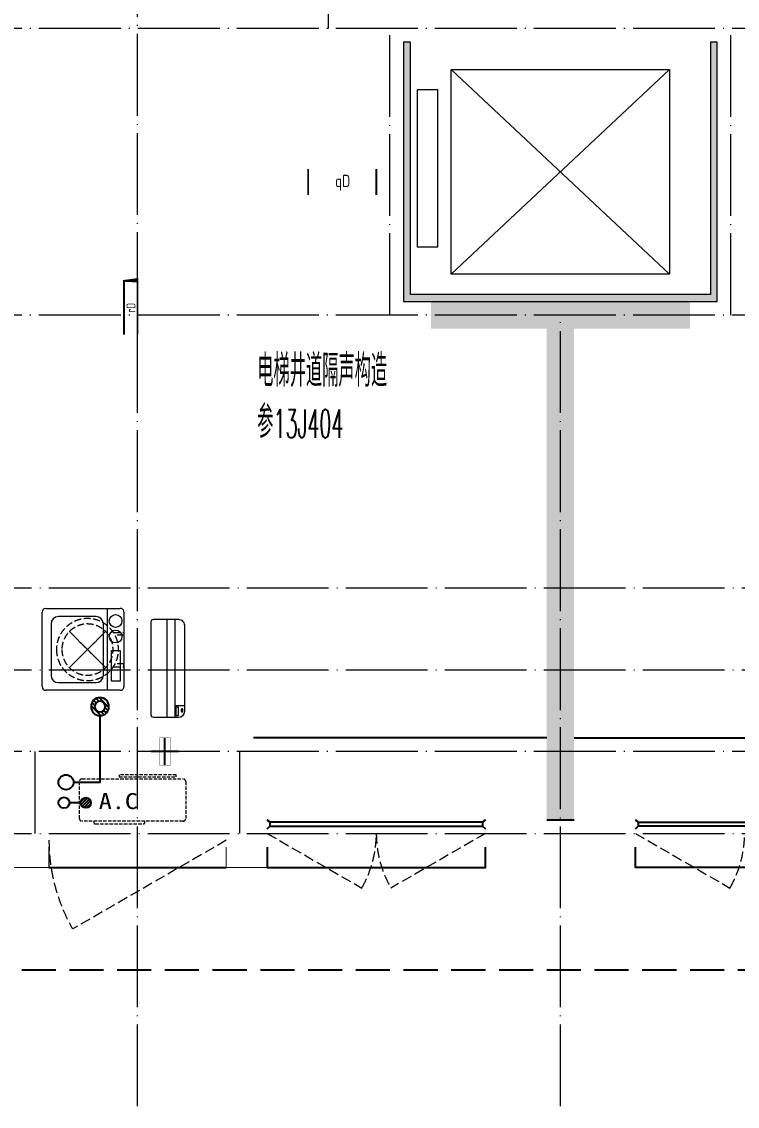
# Model space of a CAD drawing. Extents: x 27938 to 983267, y -209821 to 1628073.
# Drawn here: x 715067 to 720313, y 671657 to 679607 of the extents above; entities that cross this region are included whole.
import ezdxf

# ---------------------------------------------------------------- set-up
doc = ezdxf.new("R2010")
doc.units = 0
doc.header["$LTSCALE"] = 1000
doc.header["$MEASUREMENT"] = 0
for name, pattern in [('$1$DASH', [0.35, 0.25, -0.1]), ('DASH', [0.35, 0.25, -0.1]), ('DOTE', [2.4200000000000004, 2, -0.2, 0.02, -0.2])]:
    doc.linetypes.add(name, pattern=pattern)
for name, color, linetype in [('$RECOVER_210609100354-0', 7, 'Continuous'), ('$RECOVER_210609100354-25', 7, 'Continuous'), ('3-栏杆1', 135, 'Continuous'), ('3.5方案汇报，与郭总、侯月琴确定户型_t8$0$2020.03.04 -1安徽标准化洋房户型(UA）_t8_t8$0$看线', 154, 'Continuous'), ('EQUIP_地漏', 7, 'Continuous'), ('PUB_TEXT', 4, 'Continuous'), ('VPIPE-凝结', 150, 'Continuous'), ('VPIPE-废水', 31, 'Continuous'), ('保温', 6, 'Continuous'), ('卫生间', 6, 'Continuous'), ('机电标识类', 1, 'Continuous'), ('看线', 251, 'Continuous')]:
    doc.layers.add(name, color=color, linetype=linetype)
for name, color, linetype, lineweight in [('3.5方案汇报，与郭总、侯月琴确定户型_t8$0$STAIR', 2, 'Continuous', 18), ('DOTE', 19, 'DOTE', 9), ('EQUIP-消防', 3, 'Continuous', 20), ('LVTRY', 1, 'Continuous', 13), ('WINDOW', 144, 'Continuous', 15), ('填充', 251, 'Continuous', 5), ('平面-空调室内机', 176, 'Continuous', 9), ('平面-空调预留孔', 173, 'Continuous', 15), ('空调', 76, 'Continuous', 13)]:
    doc.layers.add(name, color=color, linetype=linetype, lineweight=lineweight)
doc.styles.add('_TCH_DIM', font='SIMPLEX.shx', dxfattribs={"width": 0.7, "bigfont": 'GBCBIG.shx'})
doc.styles.add('房间名称', font='TSSDENG', dxfattribs={"width": 0.8, "bigfont": 'HZTXT'})
doc.styles.add('黑体', font='')
doc.styles.get('黑体').set_extended_font_data('SimHei')
pattern_1 = [(90, (0, 0), (-16.49778, 1.010197673501861e-15), [9.525, -19.05]), (210, (0, 0), (8.248889999999996, -14.28749658604684), [9.525, -19.05]), (150, (5.83238038093927e-16, 9.525), (-8.248890000000003, -14.28749658604684), [9.525, -19.05])]

# ---------------------------------------------------------------- blocks, each defined once
blk = doc.blocks.new('RECTANG')
for p, q in [((1.00000000000004, 1.00000000000004), (0, 1.00000000000004)), ((0, 1.00000000000004), (0, 0)), ((1.00000000000004, 0), (1.00000000000004, 1.00000000000004)), ((0, 0), (1.00000000000004, 0))]:
    blk.add_line(p, q)
blk = doc.blocks.new('洗衣机')
at = {"layer": 'LVTRY'}
for p, q in [((3790993.746954995, 243444.5237557961), (3790993.746954995, 242899.1124234381)), ((3791567.361739737, 243472.1311109139), (3791020.978428917, 243472.1311109139)), ((3791116.547650196, 243472.1311109139), (3791116.547650196, 242871.5050683203)), ((3791594.59321366, 242899.1124234381), (3791594.59321366, 243444.5237557961)), ((3791145.054954439, 242982.4807401235), (3791145.054954439, 243358.0271784722)), ((3791198.977629842, 243412.6941587822), (3791474.884451542, 243412.6941587822)), ((3791528.807126945, 243358.0271784722), (3791528.807126945, 242982.4807401235)), ((3791474.884451542, 242927.8137598135), (3791198.977629842, 242927.8137598135)), ((3791020.978428917, 242871.5050683203), (3791567.361739737, 242871.5050683203))]:
    blk.add_line(p, q, dxfattribs=at)
at = {"layer": 'LVTRY', "extrusion": (0, 0, -1)}
for centre, major_axis, ratio, start_param, end_param in [((3791020.978428917, 243444.5237557961), (-1.908531711022078e-08, 27.60735511779785), 0.9863847444471043, -1.570796326112996, 7.008549296472211e-10), ((3791567.361739737, 243444.5237557961), (-5.264563262736361e-09, 27.60735511779785), 0.9863847444471043, 1.933262439024475e-10, 1.570796326982994), ((3791055.147302595, 243379.8474220779), (-1.532403957494624e-08, 46.92390957762836), 0.9863847444493448, 3.141592653920872, 9.424777961100459), ((3791198.977629842, 243358.0271784722), (4.764609934498854e-09, 54.66698031005217), 0.9863847444472746, 4.712388980298719, 6.283185307091227), ((3791474.884451542, 243358.0271784722), (-4.76474120185596e-09, 54.66698031005217), 0.9863847444472746, 8.836242848531128e-11, 1.57079632688087), ((3791055.147302595, 243265.6659087724), (-1.532403957494624e-08, 46.92390957762836), 0.9863847444493448, 3.141592653920872, 9.424777961100459), ((3791198.977629842, 242982.4807401235), (-6.265914279833452e-09, 54.66698031005218), 0.9863847444472746, 3.141592653705994, 4.712388980497749), ((3791474.884451542, 242982.4807401235), (6.265651745155644e-09, 54.66698031005217), 0.986384744447275, 1.570796326681842, 3.141592653473596), ((3791020.978428917, 242899.1124234381), (1.908525212675288e-08, 27.60735511779785), 0.9863847444471043, 3.14159265288894, 4.712388979702792), ((3791567.361739737, 242899.1124234381), (5.264433297526799e-09, 27.60735511779784), 0.9863847444471044, 1.570796326606803, 3.141592653396471)]:
    blk.add_ellipse(centre, major_axis=major_axis, ratio=ratio, start_param=start_param, end_param=end_param, dxfattribs=at)
at = {"layer": 'LVTRY', "xscale": 63.25620569481588, "yscale": 224.5369532744355, "zscale": 64.12934308941763, "rotation": 180}
blk.add_blockref('RECTANG', (3791085.200501846, 243162.4333077016), dxfattribs=at)
blk = doc.blocks.new('dnfhfn')
at = {"linetype": '$1$DASH', "ltscale": 0.2}
for p, q in [((101.8984962723892, 495.000031470118, -2.359636360997379e-09), (121.8984962723892, 495.000031470118, -2.359636360997379e-09)), ((101.8984962723892, 417.1853479389541, -2.359636360997379e-09), (101.8984962723892, 495.000031470118, -2.359636360997379e-09)), ((121.8984962723892, 495.000031470118, -2.359636360997379e-09), (121.8984962723892, 429.0058331504954, -2.359636360997379e-09)), ((353.1017998967993, 495.000031470118, -2.359636360997379e-09), (333.1017998967993, 495.000031470118, -2.359636360997379e-09)), ((333.1017998967993, 495.000031470118, -2.359636360997379e-09), (333.1017998967993, 429.0058331504954, -2.359636360997379e-09)), ((353.1017998967993, 417.1853479389541, -2.359636360997379e-09), (353.1017998967993, 495.000031470118, -2.359636360997379e-09))]:
    blk.add_line(p, q, dxfattribs=at)
at = {"linetype": '$1$DASH', "ltscale": 0.2, "elevation": -2.359636360997379e-09}
for points in [[(94.91774319857359, 360.0825529289432), (94.91774319857359, 360.0825529289432), (360.0827860850841, 94.91750992601737), (360.0827860850841, 94.91750992601737)], [(360.0827861726284, 360.0825529010035), (94.91774310916662, 94.91750995395705), (94.91774310916662, 94.91750995395705), (360.0827861726284, 360.0825529010035)]]:
    blk.add_lwpolyline(points, close=True, dxfattribs=at)
at = {"linetype": '$1$DASH', "ltscale": 0.2}
for radius in [227.5000000426377, 187.5000000426377]:
    blk.add_circle((227.5002646408975, 227.5000314274803, -2.359636360997379e-09), radius, dxfattribs=at)
blk = doc.blocks.new('ASDFSD')
at = {"layer": '3-栏杆1', "color": 5}
for p, q in [((681762.5879415963, 334937.5442401596), (681742.3193111992, 334955.3318184742)), ((681742.3193111992, 334955.3318184742), (681762.5879414161, 334937.5442403179)), ((681762.5879414161, 334937.5442403179), (681762.5879414133, 334908.2619604596)), ((683322.0506670028, 334937.4781505512), (681762.5879414163, 334937.5226424761)), ((683322.0506668226, 334937.5442278689), (683342.3192972196, 334955.3318061834)), ((683342.3192972196, 334955.3318061834), (683322.0506670028, 334937.5442280272)), ((683322.0506670028, 334937.5442280272), (683322.0506670056, 334908.2619481689)), ((681742.3193347491, 334888.4150854239), (681762.5879414133, 334908.2619604596)), ((681762.5879414135, 334908.2403724216), (683322.0506670056, 334908.1959003614)), ((683322.0506670056, 334908.2619481689), (683342.3192736697, 334888.4150731332)), ((683342.3192736697, 334888.4150731332), (683322.0506670056, 334908.2619481689))]:
    blk.add_line(p, q, dxfattribs=at)
blk = doc.blocks.new('$TwtSys$00000543')
for p, q in [((-93.61191613507253, -8.532828222891112), (8.532828222720127, 93.61191613524352)), ((-8.532828222720127, -93.61191613524352), (93.6119161354145, 8.532828222891112)), ((12.46562189858378, 55.00516585458899), (41.70321270589193, 84.24275666206813)), ((39.88082245889382, 39.88082245889382), (66.46803743171768, 66.46803743154669)), ((55.00516585475998, 12.46562189841279), (84.24275666206813, 41.70321270589193)), ((-84.24275666206813, -41.70321270589193), (-55.00516585475998, -12.46562189841279)), ((-66.46803743308556, -66.46803743308556), (-39.88082245889382, -39.88082245889382)), ((-41.70321270589193, -84.24275666206813), (-12.46562189824181, -55.00516585458899))]:
    blk.add_line(p, q)
for radius in [94, 56.4]:
    blk.add_circle((0, 0), radius)
blk = doc.blocks.new('dongkong')
blk.add_wipeout([(-603756.0415179721, 210770.96306340612), (-603756.0415180603, 210570.80961624245), (-603836.0415181214, 210570.80961593534), (-603836.0415181519, 210770.96306307407)])
at = {"layer": '机电标识类', "color": 250, "linetype": 'DASH', "ltscale": 400}
for p, q in [((-603796.0415180789, 210770.9630630909), (-603796.0415180789, 210570.8096162414)), ((-603896.0415180789, 210670.6929921169), (-603696.0415180789, 210670.6929921169))]:
    blk.add_line(p, q, dxfattribs=at)
at = {"layer": '空调', "color": 6, "linetype": 'DASH', "const_width": 2}
blk.add_lwpolyline([(-603756.0415180789, 210770.9630630909), (-603756.0415180789, 210570.8096162414), (-603836.0415180789, 210570.8096162414), (-603836.0415180789, 210770.9630630909)], close=True, dxfattribs=at)
blk = doc.blocks.new('A$C001338C2')
for p, q in [((844.9999883423079, 303.6000072514144), (54.99998834231155, 303.6000543390692)), ((109.0525457565491, 214.7673082745569), (109.0525510513944, 303.6000511174025)), ((-1.49359439092e-05, 248.6000576173246), (-2.84423585981e-05, 22.0000576172315)), ((899.9999715576414, 22.00000397306576), (899.9999850640525, 248.6000039731589)), ((21.99997024633922, 5.63059293199e-05), (877.9999702463392, 5.2843679441e-06))]:
    blk.add_line(p, q)
at = {"lineweight": 5}
for p, q in [((899.9999830474662, 214.7672611304297), (-1.69525337697e-05, 214.7673147745954)), ((899.9999787804518, 143.1781611304468), (-2.12195482163e-05, 143.1782147746126))]:
    blk.add_line(p, q, dxfattribs=at)
for points in [[(89.24090579471158, 226.3562818807586), (22.19125331861505, 226.3562858772129, -0.414213562372504), (16.6912536464406, 231.8562862050385), (16.69125431894281, 243.1390318179401, -0.414213562373095), (22.19125464676836, 248.6390314901146), (89.24090712286488, 248.6390274936603, -0.414213562373095), (94.74090679503934, 243.1390271658347), (94.74090612253713, 231.8562815529331, -0.414213562373095)], [(73.08482630450817, 275.0144977724194), (56.77886350143308, 275.0144987443309, -0.414213562373095), (51.27886382925863, 280.5144990721565), (51.27886400034913, 283.3844664433818, -0.414213562373095), (56.77886432817468, 288.8844661155563), (73.08482713124977, 288.8844651436448, -0.4142135623732024), (78.58482680342422, 283.3844648158192), (78.58482663233372, 280.5144974445939, -0.414213562373095)]]:
    blk.add_lwpolyline(points, format="xyb", close=True)
for centre, radius, start, end in [((54.99998506405609, 248.6000543390692), 55.0000000000001, 89.99999658490542, 179.9999965849054), ((844.9999850640525, 248.6000072514144), 55.0000000000001, 359.9999965849054, 89.99999658490542), ((21.9999715576414, 22.00005630592932), 22.00000000000004, 179.9999965849054, 269.9999965849054), ((877.9999715576414, 22.00000528436794), 22.00000000000004, 269.9999965849054, 359.9999965849054)]:
    blk.add_arc(centre, radius, start, end)
blk = doc.blocks.new('$TwtSys$00000141')
at = {"color": 1}
for p, q in [((-47.09803151780761, 3.836055847277748), (-5.041545145413693, 45.89254221967349)), ((-47.09803151780761, 3.836055847277748), (-5.041545145413693, 45.89254221967349)), ((-43.60958444554853, -17.52724007043071), (17.52724007042889, 43.60958444554853)), ((-43.60958444554853, -17.52724007043071), (17.52724007042889, 43.60958444554853)), ((-33.23401871576607, -33.23401871577153), (33.23401871576607, 33.23401871576425)), ((-33.23401871576607, -33.23401871576971), (33.23401871576607, 33.23401871576425)), ((-16.17805684451741, -43.53063328177632), (43.79137317708955, 16.43879673983065)), ((-16.17805684451741, -43.53063328177632), (43.79137317708955, 16.43879673983247)), ((5.715553844029273, -46.12975947626182), (46.12974035062325, -5.715572969671484)), ((5.715553844029273, -46.12975947626182), (46.12974035062325, -5.715572969671484))]:
    blk.add_line(p, q, dxfattribs=at)
blk.add_circle((0, -1.818989403545856e-12), 47, dxfattribs=at)
blk.add_circle((0, -1.818989403545856e-12), 47, dxfattribs=at)
blk = doc.blocks.new('gsergvr')
at = {"layer": '平面-空调预留孔', "linetype": 'DASH', "ltscale": 0.1}
for p, q in [((34075.40689820799, 17176.21177392045), (34075.40689820799, 17166.21177392045)), ((34448.2425664645, 17166.21177392045), (34448.2425664645, 17176.21177392045)), ((34085.40689820799, 17156.21177392045), (34438.2425664645, 17156.21177392045))]:
    blk.add_line(p, q, dxfattribs=at)
blk.add_lwpolyline([(34679.34183939642, 17515.32109233934), (34259.5236940319, 17515.32109233934), (34259.5236940319, 17500.20703668251), (34679.34183939642, 17500.20703668251)], close=True, dxfattribs=at)
blk.add_lwpolyline([(34728.55383313683, 17176.21177392068), (33988.55383313683, 17176.21177392045, -0.414213562373517), (33968.55383313683, 17196.21177392045), (33968.5538331373, 17466.21177392045, -0.414213562372746), (33988.5538331373, 17486.21177392045), (34728.55383313636, 17486.21177392045, -0.4142135623727947), (34748.55383313636, 17466.21177392045), (34748.55383313683, 17196.21177392091, -0.4142135623733224)], format="xyb", close=True, dxfattribs=at)
for centre, start, end in [((34085.40689820799, 17166.21177392045), 180, 270), ((34438.2425664645, 17166.21177392045), 270, 0)]:
    blk.add_arc(centre, 10, start, end, dxfattribs=at)
at = {"layer": '平面-空调预留孔', "color": 251, "linetype": 'DASH', "ltscale": 0.1, "true_color": 0x636466, "style": '黑体', "width": 1.2}
blk.add_text('A.C', height=117.045, dxfattribs=at).set_placement((34110.94965887904, 17264.83656359856))
blk = doc.blocks.new('rtyryrtyeeretee')
at = {"layer": '平面-空调预留孔'}
blk.add_blockref('gsergvr', (635673.4605407391, 326705.7952499206), dxfattribs=at)
blk = doc.blocks.new('VDVDVDCZSCCS')
at = {"layer": '保温', "linetype": 'Continuous', "ltscale": 10}
h = blk.add_hatch(dxfattribs=at)
h.set_pattern_fill('HEX', color=251, scale=10, angle=90, style=0)
h.set_pattern_definition(pattern_1)
h.paths.add_polyline_path([(549466.5778929805, 368523.7248067016), (549466.5778515742, 368723.7248036918), (547566.5772535016, 368723.7248037361), (547566.577294908, 368523.7248067458)])
h = blk.add_hatch(dxfattribs=at)
h.set_pattern_fill('HEX', color=251, scale=10, angle=90, style=0)
h.set_pattern_definition(pattern_1)
h.paths.add_polyline_path([(548416.6765335839, 364923.7247940315), (548616.6765172745, 364923.7247940188), (548616.6764863663, 368523.7247068925), (548416.6765026756, 368523.7249035374)])
at = {"layer": '保温', "color": 251, "linetype": 'Continuous', "ltscale": 10}
blk.add_line((548416.5786843646, 364923.7247940315), (548616.5786843668, 364923.7247940188), dxfattribs=at)
blk = doc.blocks.new('HFTHFFGHFH')
at = {"layer": 'DOTE', "linetype": 'DOTE', "ltscale": 0.3}
for p, q in [((569816.5798455206, 594448.8100090846), (569816.5798455204, 612948.8100463543)), ((571216.5798455207, 602348.8103599143), (571216.5798455208, 604248.8100090837)), ((587116.5787011748, 602348.8103599143), (534316.57870118, 602348.8103599143)), ((571666.5798455206, 600248.8103599143), (571666.5798455206, 602348.8103599143)), ((574166.5798455204, 600248.8103599143), (574166.5798455203, 602348.8103599143)), ((587116.5787011747, 600248.8103599143), (534316.57870118, 600248.8103599143)), ((572916.5798455206, 594448.8100090846), (572916.5798455204, 600248.8103599146)), ((534316.57870118, 598248.8100090846), (587116.5787011747, 598248.8100090497)), ((534316.57870118, 597648.8100090846), (587116.5787011746, 597648.8100090846)), ((587116.5787011746, 597048.8100090849), (534316.57870118, 597048.8100090846)), ((569066.5798455206, 596448.8100090846), (569066.5798455207, 597048.8100090846)), ((570566.5798455208, 596448.8100090846), (570566.5798455207, 597048.8100090846)), ((534316.5787011874, 596448.8106185137), (587116.5787011746, 596448.8106184986))]:
    blk.add_line(p, q, dxfattribs=at)
blk = doc.blocks.new('BFBTCSD')
at = {"layer": '卫生间', "color": 159, "linetype": 'DASH', "true_color": 0x22346e}
blk.add_lwpolyline([(706816.5764145522, 673857.1717473625), (705216.5636133447, 673857.171747351), (705216.5636133533, 672657.1717476447), (684016.5915057282, 672657.1717470805), (684016.5915057282, 673857.1717473298), (681416.5793612655, 673857.1717472282), (681416.5793609418, 683557.1717473555), (683216.5792870072, 683557.1717473478), (683216.5799416204, 684557.1717415778), (689716.5812359976, 684557.1717831371), (689716.5788299534, 689157.1715729473), (691416.8350333732, 689157.171222894)], dxfattribs=at)
blk = doc.blocks.new('GDGRDGDRGDFD')
at = {"layer": 'EQUIP-消防', "const_width": 12.82051282052028}
blk.add_lwpolyline([(136866.5605577994, 335507.811971089), (136366.5605577994, 335507.8119710906), (136366.5605577991, 335347.8119710904), (136866.5605577991, 335347.8119710888)], close=True, dxfattribs=at)
at = {"layer": 'PUB_TEXT', "color": 7, "true_color": 0xffffff, "style": '房间名称', "width": 0.8}
blk.add_text('qD', height=90, dxfattribs=at).set_placement((136565.0499633249, 335395.5346836653))
blk = doc.blocks.new('FSFSFSFSEG')
at = {"layer": 'EQUIP-消防', "const_width": 12.82051282052028}
blk.add_lwpolyline([(136866.5605577994, 335152.5449090759), (136466.5605577994, 335152.5449090774), (136466.5605577991, 335052.5449090772), (136866.5605577991, 335052.5449090757)], close=True, dxfattribs=at)
at = {"layer": 'PUB_TEXT', "color": 7, "true_color": 0xffffff, "style": '房间名称', "width": 0.8}
blk.add_text('rD', height=64.8, dxfattribs=at).set_placement((136633.7425204425, 335069.0046025831))
blk = doc.blocks.new('HGFHGGGDFGRD')
blk.add_blockref('GDGRDGDRGDFD', (580800.0192852234, 34165.91269551881))
at = {"rotation": 90}
blk.add_blockref('FSFSFSFSEG', (1050969.129460297, 232007.1645872724), dxfattribs=at)

msp = doc.modelspace()

# ---------------------------------------------------------------- hatches: boundary and pattern name
at = {"layer": '填充'}
h = msp.add_hatch(dxfattribs=at)
h.set_pattern_fill('隔热材料02', color=256, scale=100, style=0)
h.set_pattern_definition([(0, (-480191.8197163856, 68818.54056498222), (0, 50), []), (0, (-480191.8197163856, 68835.20706498227), (0, 50), []), (270, (-480148.0782163856, 68843.83831498225), (50, -9.184850993605149e-15), [5.01775, -44.98225]), (270, (-480185.5369663856, 68843.83831498225), (50, -9.184850993605149e-15), [5.01775, -44.98225]), (90, (-480160.0252163855, 68809.90931498224), (-50, 3.061616997868383e-15), [5.01775, -44.98225]), (90, (-480173.5902163857, 68809.90931498224), (-50, 3.061616997868383e-15), [5.01775, -44.98225]), (180, (-480141.7954663855, 68801.87381498225), (-6.123233995736766e-15, -50), [50.02425, 0.02425]), (135, (-480155.7527163855, 68804.38256498228), (2.775557561562891e-15, 49.99987405109137), [4.268000000000001, -66.44274999999999]), (116.56505, (-480108.7707163855, 68807.4005649822), (0.0001128305918363104, 49.99993342107836), [2.804999999999996, -108.9984999999999]), (116.56505, (-480158.7707163855, 68807.4005649822), (0.0001128305918363104, 49.99993342107836), [2.804999999999996, -108.9984999999999]), (153.43495, (-480100.7352163855, 68801.87381498225), (-0.0001128305918057793, 49.99993342107837), [5.609999999999999, -106.1935]), (153.43495, (-480150.7352163855, 68801.87381498225), (-0.0001128305918057793, 49.99993342107837), [5.609999999999999, -106.1935]), (63.43495000000001, (-480110.0252163855, 68814.92706498224), (-0.0001128305918307593, 49.99993342107837), [26.714, -85.0895]), (63.43495000000001, (-480160.0252163855, 68814.92706498224), (-0.0001128305918307593, 49.99993342107837), [26.714, -85.0895]), (116.56505, (-480098.0782163856, 68843.83831498225), (0.0001128305918363104, 49.99993342107836), [2.804999999999996, -108.9984999999999]), (116.56505, (-480148.0782163856, 68843.83831498225), (0.0001128305918363104, 49.99993342107836), [2.804999999999996, -108.9984999999999]), (135, (-480149.3327163856, 68846.34706498228), (2.775557561562891e-15, 49.99987405109137), [4.268000000000001, -66.44274999999999]), (153.43495, (-480102.3507163855, 68849.36506498221), (-0.0001128305918057793, 49.99993342107837), [5.609999999999999, -106.1935]), (153.43495, (-480152.3507163855, 68849.36506498221), (-0.0001128305918057793, 49.99993342107837), [5.609999999999999, -106.1935]), (45, (-480184.2824663855, 68846.34706498228), (0, 49.99987405109137), [4.268000000000001, -66.44274999999999]), (63.43495000000001, (-480135.5369663856, 68843.83831498225), (-0.0001128305918307593, 49.99993342107837), [2.805, -108.9985]), (63.43495000000001, (-480185.5369663856, 68843.83831498225), (-0.0001128305918307593, 49.99993342107837), [2.805, -108.9985]), (26.56505, (-480131.2647163856, 68849.36506498221), (0.0001128305918307593, 49.99993342107837), [5.609999999999999, -106.1935]), (26.56505, (-480181.2647163856, 68849.36506498221), (0.0001128305918307593, 49.99993342107837), [5.609999999999999, -106.1935]), (116.56505, (-480123.5902163857, 68814.92706498224), (0.0001128305918363104, 49.99993342107836), [26.71399999999997, -85.08949999999987]), (116.56505, (-480173.5902163857, 68814.92706498224), (0.0001128305918363104, 49.99993342107836), [26.71399999999997, -85.08949999999987]), (45, (-480177.8624663856, 68804.38256498228), (0, 49.99987405109137), [4.268000000000001, -66.44274999999999]), (63.43495000000001, (-480124.8444663857, 68807.4005649822), (-0.0001128305918307593, 49.99993342107837), [2.805, -108.9985]), (63.43495000000001, (-480174.8444663857, 68807.4005649822), (-0.0001128305918307593, 49.99993342107837), [2.805, -108.9985]), (26.56505, (-480132.8802163855, 68801.87381498225), (0.0001128305918307593, 49.99993342107837), [5.609999999999999, -106.1935]), (26.56505, (-480182.8802163855, 68801.87381498225), (0.0001128305918307593, 49.99993342107837), [5.609999999999999, -106.1935])])
h.paths.add_polyline_path([(717916.5776073515, 679457.1713686963), (717866.5776073515, 679457.1713686946), (717866.5776074192, 677557.1713686745), (720166.577607429, 677557.1713686924), (720166.5776074554, 679457.1713686958), (720116.5776074553, 679457.171368695), (720116.5776074297, 677607.1713686895), (717916.5776074176, 677607.171368675)])

# ---------------------------------------------------------------- linework, layer by layer
at = {"layer": '$RECOVER_210609100354-0', "color": 30, "const_width": 8}
for points in [[(714966.5823116736, 673557.1712236982), (714966.5823116736, 673407.1712236982), (715266.5823116736, 673407.1712236982), (715266.5823116773, 673557.1717374015)], [(716566.5821823183, 673557.1717484118), (716566.5821823183, 673407.1717484118), (716866.5821823183, 673407.1717484118), (716866.582182322, 673557.1722621152)]]:
    msp.add_lwpolyline(points, dxfattribs=at)
at = {"layer": '3.5方案汇报，与郭总、侯月琴确定户型_t8$0$2020.03.04 -1安徽标准化洋房户型(UA）_t8_t8$0$看线', "ltscale": 10}
for p, q in [((718916.5788049361, 674357.164538706), (716766.5821823092, 674357.1717472526)), ((719116.5763087451, 674357.164538706), (721266.572931372, 674357.1717472526))]:
    msp.add_line(p, q, dxfattribs=at)
at = {"layer": '3.5方案汇报，与郭总、侯月琴确定户型_t8$0$STAIR'}
for p, q in [((719816.5750149164, 679257.1731012659), (718216.5750149159, 677757.1731012673)), ((718216.5750149159, 679257.1731012659), (719816.5750149164, 677757.1731012673))]:
    msp.add_line(p, q, dxfattribs=at)
for points in [[(718216.5750149159, 677757.1731012673), (718216.5750149159, 679257.1731012659), (719816.5750149164, 679257.1731012659), (719816.5750149164, 677757.1731012673)], [(718116.5750149254, 677957.1731013828), (718116.5750149254, 679107.1731013833), (717966.5750149227, 679107.1731013833), (717966.5750149227, 677957.1731013828)]]:
    msp.add_lwpolyline(points, close=True, dxfattribs=at)
at = {"layer": 'VPIPE-凝结', "ltscale": 0.1}
for points in [[(715446.5765603514, 674032.1717473377), (715640.7765605233, 674032.1717473379), (715640.7765605228, 674521.3717474997)], [(715498.9765601316, 673882.1717455571), (715416.5765603514, 673882.1717473576)]]:
    msp.add_lwpolyline(points, dxfattribs=at)
msp.add_circle((715376.5765603514, 673882.1717473576), 40, dxfattribs=at)
at = {"layer": 'VPIPE-废水'}
msp.add_circle((715391.5765603514, 674032.1717473576), 55, dxfattribs=at)
at = {"layer": 'WINDOW', "color": 250, "linetype": 'DASH', "ltscale": 0.3}
for points in [[(716566.576560239, 673607.171748421), (715440.7435353125, 672957.1717484179, -0.1316524976281984), (715266.5765602583, 673607.1717484258)], [(716866.5821824552, 673657.1717472044), (717559.4025054883, 673257.1717472024, 0.1316524975905399), (717666.5821824616, 673657.1717472121)], [(718466.5821824679, 673657.1717472044), (717773.761859435, 673257.1717472024, -0.1316524975905399), (717666.5821824615, 673657.1717472121)], [(719566.5729312137, 673657.1717472043), (720259.3932542464, 673257.1717472022, 0.1316524975905399), (720366.57293122, 673657.1717472118)]]:
    msp.add_lwpolyline(points, format="xyb", dxfattribs=at)
at = {"layer": '填充'}
msp.add_lwpolyline([(717916.5776073515, 679457.1713686963), (717866.5776073515, 679457.1713686946), (717866.5776074192, 677557.1713686745), (720166.577607429, 677557.1713686924), (720166.5776074554, 679457.1713686958), (720116.5776074553, 679457.171368695), (720116.5776074297, 677607.1713686895), (717916.5776074176, 677607.171368675)], close=True, dxfattribs=at)
at = {"layer": '看线', "color": 202, "ltscale": 0.5}
for points in [[(716866.5821824021, 673557.1717472867), (716866.5821824021, 673407.1717472867), (718466.5821824266, 673407.1717474137), (718466.582182428, 673557.1717473879)], [(721166.572931325, 673557.1717470952), (721166.572931325, 673407.1717470952), (719566.5729313005, 673407.1717472223), (719566.5729312992, 673557.1717471965)], [(715266.5823116736, 673407.1712236982), (716566.5821823183, 673407.1717484118)]]:
    msp.add_lwpolyline(points, dxfattribs=at)

# ---------------------------------------------------------------- block references
at = {"layer": '$RECOVER_210609100354-25', "xscale": -1}
msp.add_blockref('洗衣机', (4506810.422986722, 431834.7705578361), dxfattribs=at)
for name, p in [('HGFHGGGDFGRD', (-1.396983861923218e-09, 308833.4469530944)), ('rtyryrtyeeretee', (45847.40840197785, 329865.1566691134))]:
    msp.add_blockref(name, p)
at = {"layer": '3-栏杆1', "color": 5}
msp.add_blockref('ASDFSD', (35124.26287086832, 338801.8399284222), dxfattribs=at)
at = {"layer": '3-栏杆1', "color": 5, "xscale": -1}
msp.add_blockref('ASDFSD', (1402908.892242813, 338801.8399284222), dxfattribs=at)
at = {"layer": 'EQUIP_地漏', "xscale": -0.7000000000000001, "yscale": 0.7000000000000001, "zscale": 0.7}
msp.add_blockref('$TwtSys$00000543', (715640.7882345973, 674587.1636930935), dxfattribs=at)
at = {"layer": 'EQUIP_地漏', "xscale": -0.8, "yscale": -0.8, "zscale": 0.8, "rotation": 180}
msp.add_blockref('$TwtSys$00000141', (715536.5765601316, 673882.1717455571), dxfattribs=at)
at = {"layer": '平面-空调室内机', "ltscale": 0.3, "rotation": 180}
msp.add_blockref('dongkong', (112320.6345286651, 884927.9813636367), dxfattribs=at)
at = {"layer": '平面-空调预留孔', "xscale": -1, "rotation": 270}
msp.add_blockref('dnfhfn', (715321.5793262044, 674777.5182484855, 2.359636360997379e-09), dxfattribs=at)
at = {"layer": '平面-空调预留孔', "xscale": -0.800000000046565, "yscale": 0.800000000046565, "zscale": 0.800000000046565, "rotation": 269.9999997665698}
msp.add_blockref('A$C001338C2', (716016.7707343299, 674507.1717850615), dxfattribs=at)

# ---------------------------------------------------------------- texts
at = {"layer": 'PUB_TEXT', "color": 3, "style": '_TCH_DIM'}
for s, height, width, p in [('电梯井道隔声构造', 236.3120567375886, 0.7, (716793.2334617572, 676931.4193622584)), ('参', 236.3120567375886, 0.7, (716793.2334617572, 676556.7048941733)), ('13J404', 208.25, 0.4941176470588236, (716913.6483553742, 676556.7048941733))]:
    msp.add_text(s, height=height, dxfattribs=dict(at, width=width)).set_placement(p)

# ---------------------------------------------------------------- next in the draw order: block references
for name, p in [('HFTHFFGHFH', (146100.0000000225, 77208.36173827358)), ('VDVDVDCZSCCS', (170500.0022886805, 308833.4469530948))]:
    msp.add_blockref(name, p)
at = {"xscale": -1}
msp.add_blockref('BFBTCSD', (1413633.152829104, 0), dxfattribs=at)

doc.saveas('drawing.dxf')
